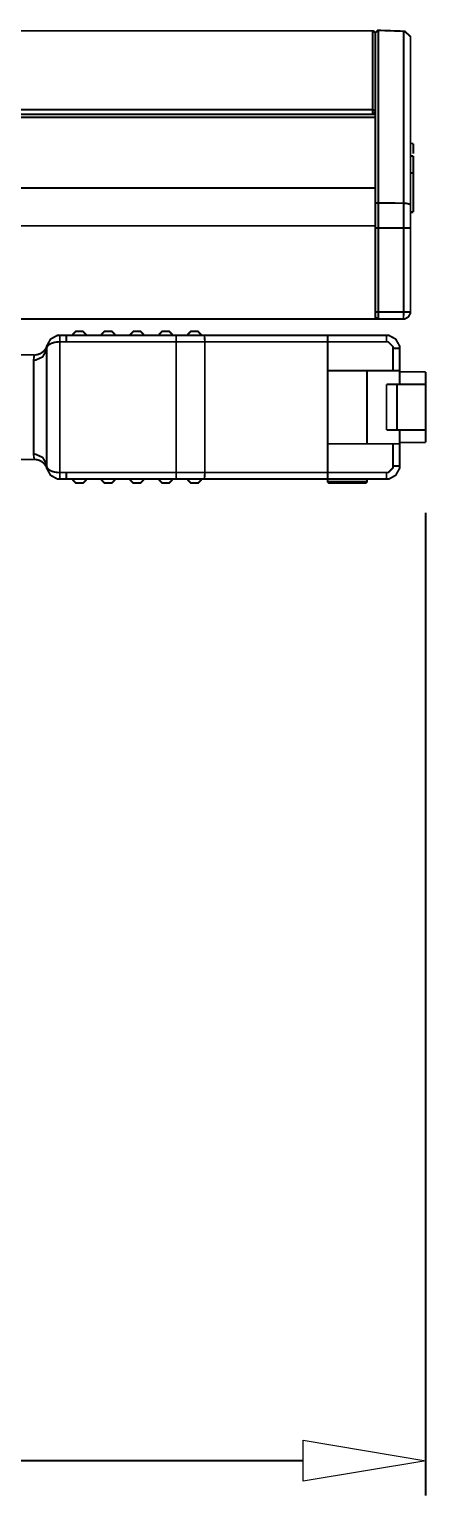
# Model space of a CAD drawing. Extents: x 0.54 to 10.46, y 0.74 to 7.76.
# Drawn here: x 6.964 to 7.557, y 3.815 to 6.004 of the extents above; entities that cross this region are included whole.
import ezdxf

# ---------------------------------------------------------------- set-up
doc = ezdxf.new("R2010")
doc.units = 0
doc.layers.get('0').update_dxf_attribs({"linetype": 'CONTINUOUS'})

msp = doc.modelspace()

# ---------------------------------------------------------------- linework, layer by layer
at = {"color": 0, "const_width": 0.00278}
for points in [[(7.47597, 6.00222), (1.20763, 6.00222)], [(7.48014, 5.99804), (7.48014, 5.99914), (7.477, 6.00222), (7.47597, 6.00222)], [(7.48443, 6.00299), (7.48383, 6.00304), (7.48014, 5.99957), (7.48014, 5.99897), (7.48014, 5.99897), (7.48014, 5.99886), (7.48014, 5.99886)], [(7.48014, 5.99886), (7.48014, 5.87761)], [(7.52235, 6.00168), (7.48443, 6.00299)], [(7.53244, 5.99121), (7.53244, 5.99387), (7.52376, 6.00163), (7.52235, 6.00168)], [(7.48014, 5.88183), (7.48014, 5.99804)], [(7.53244, 5.99121), (7.53244, 5.74192)], [(7.48014, 5.87765), (1.20345, 5.87765)], [(7.48014, 5.87315), (1.20345, 5.87315)], [(1.20763, 5.88465), (7.47597, 5.88465)], [(7.48014, 5.88183), (7.48004, 5.88232), (7.4764, 5.88476), (7.47597, 5.88465)], [(7.47597, 5.88015), (7.47597, 5.88465)], [(7.47597, 5.87765), (7.477, 5.87765), (7.48014, 5.88081), (7.48014, 5.88183)], [(7.47597, 5.87765), (7.47597, 5.88015)], [(7.48014, 5.87315), (7.48014, 5.87761)], [(7.48014, 5.87315), (7.48014, 5.76758)], [(7.53244, 5.83404), (7.53663, 5.83404)], [(7.53663, 5.83404), (7.53663, 5.81874)], [(7.53244, 5.8156), (7.53663, 5.8156)], [(7.53244, 5.81538), (7.53663, 5.81538)], [(7.53663, 5.79004), (7.53663, 5.81532)], [(7.53244, 5.79004), (7.53663, 5.79004)], [(7.53663, 5.73188), (7.53663, 5.79004)], [(7.48014, 5.76758), (4.70036, 5.76758)], [(7.48014, 5.76758), (7.48014, 5.71126)], [(7.48426, 5.74544), (7.48351, 5.74539), (7.48269, 5.74533), (7.48199, 5.74522), (7.48133, 5.74507), (7.48085, 5.7449), (7.48047, 5.74468), (7.48019, 5.74442), (7.48014, 5.74419)], [(7.48014, 5.74419), (7.48014, 5.70817)], [(7.48443, 5.74544), (7.48426, 5.74544)], [(7.48443, 5.74544), (7.48443, 5.70817)], [(7.52235, 5.74507), (7.48443, 5.74544)], [(7.52235, 5.70817), (7.52235, 5.74507)], [(7.52235, 5.74507), (7.52436, 5.74496), (7.52621, 5.74479), (7.528, 5.74447), (7.52951, 5.74408), (7.53076, 5.7436), (7.53168, 5.74311), (7.53228, 5.74251), (7.53244, 5.74192)], [(7.53244, 5.70817), (7.53244, 5.74192)], [(7.53244, 5.73188), (7.53663, 5.73188)], [(7.53244, 5.73167), (7.53663, 5.73167)], [(7.53244, 5.7315), (7.53663, 5.7315)], [(7.53244, 5.7315), (7.53663, 5.7315)], [(7.53663, 5.73167), (7.53663, 5.73188)], [(7.48014, 5.71126), (5.14111, 5.71126)], [(7.48014, 5.71126), (7.48014, 5.57215)], [(7.48426, 5.70817), (7.48014, 5.70817)], [(7.48426, 5.70817), (7.48443, 5.70817)], [(7.48443, 5.70817), (7.48443, 5.58263)], [(7.52235, 5.70817), (7.48443, 5.70817)], [(7.52235, 5.58263), (7.52235, 5.70817)], [(7.53244, 5.70817), (7.52235, 5.70817)], [(7.53244, 5.70817), (7.53244, 5.58263)], [(7.48014, 5.58263), (7.48014, 5.57633)], [(7.48014, 5.58263), (7.48443, 5.58263)], [(7.48443, 5.58263), (7.48443, 5.57525), (7.48438, 5.57503), (7.48438, 5.5734), (7.48438, 5.57335), (7.48438, 5.57319), (7.48438, 5.57319), (7.48438, 5.57297), (7.48438, 5.57292), (7.48432, 5.57275), (7.48432, 5.57275), (7.48432, 5.5726), (7.48432, 5.5726), (7.48432, 5.57243), (7.48432, 5.57243), (7.48432, 5.57243), (7.48432, 5.57226), (7.48432, 5.57226)], [(7.52235, 5.58263), (7.48443, 5.58263)], [(7.52197, 5.57215), (7.52203, 5.57303), (7.52235, 5.58176), (7.52235, 5.58263)], [(7.52197, 5.57215), (7.52382, 5.57215), (7.52935, 5.57525), (7.53244, 5.58078), (7.53244, 5.58263)], [(7.53244, 5.58263), (7.52235, 5.58263)], [(7.48014, 5.57215), (1.16162, 5.57215)], [(7.48014, 5.57633), (7.48014, 5.57531), (7.48324, 5.57215), (7.48432, 5.57215)], [(7.48426, 5.57215), (7.48014, 5.57215)], [(7.52197, 5.57215), (7.48426, 5.57215)], [(7.009, 5.5479), (7.00553, 5.5479), (6.99522, 5.54221), (6.98953, 5.5319), (6.98953, 5.52843)], [(7.009, 5.53819), (7.009, 5.5479)], [(7.009, 5.5479), (7.01878, 5.5479)], [(7.01878, 5.5479), (7.01878, 5.53819)], [(7.01878, 5.5479), (7.18267, 5.5479)], [(7.0344, 5.55376), (7.03293, 5.55376), (7.02854, 5.54937), (7.02854, 5.5479)], [(7.04221, 5.55376), (7.0344, 5.55376)], [(7.04807, 5.5479), (7.04807, 5.54937), (7.04368, 5.55376), (7.04221, 5.55376)], [(7.07731, 5.55376), (7.07585, 5.55376), (7.07146, 5.54937), (7.07146, 5.5479)], [(7.08513, 5.55376), (7.07731, 5.55376)], [(7.09099, 5.5479), (7.09099, 5.54937), (7.08658, 5.55376), (7.08513, 5.55376)], [(7.12022, 5.55376), (7.11876, 5.55376), (7.11436, 5.54937), (7.11436, 5.5479)], [(7.12804, 5.55376), (7.12022, 5.55376)], [(7.1339, 5.5479), (7.1339, 5.54937), (7.1295, 5.55376), (7.12804, 5.55376)], [(7.16314, 5.55376), (7.16168, 5.55376), (7.15728, 5.54937), (7.15728, 5.5479)], [(7.17096, 5.55376), (7.16314, 5.55376)], [(7.17681, 5.5479), (7.17681, 5.54937), (7.17242, 5.55376), (7.17096, 5.55376)], [(7.18267, 5.5479), (7.18267, 5.53819)], [(7.18267, 5.5479), (7.22478, 5.5479)], [(7.20606, 5.55376), (7.20458, 5.55376), (7.20019, 5.54937), (7.20019, 5.5479)], [(7.21386, 5.55376), (7.20606, 5.55376)], [(7.21972, 5.5479), (7.21972, 5.54937), (7.21533, 5.55376), (7.21386, 5.55376)], [(7.22553, 5.53819), (7.22558, 5.53901), (7.22493, 5.54715), (7.22478, 5.5479)], [(7.22478, 5.5479), (7.40896, 5.5479)], [(7.40896, 5.53819), (7.40896, 5.5479)], [(7.40896, 5.5479), (7.49675, 5.5479)], [(7.49675, 5.53819), (7.49675, 5.5479)], [(7.51628, 5.52843), (7.51628, 5.5319), (7.51053, 5.54221), (7.50017, 5.5479), (7.49675, 5.5479)], [(6.97119, 5.51867), (6.84201, 5.51867)], [(6.97, 5.51085), (6.97254, 5.51074), (6.98335, 5.51563), (6.98936, 5.52588), (6.98953, 5.52843)], [(6.9899, 5.53244), (6.9899, 5.53244), (6.98986, 5.53228), (6.98986, 5.53228), (6.98981, 5.53228), (6.98981, 5.53212), (6.98981, 5.53212), (6.98975, 5.53212), (6.98975, 5.53196), (6.98975, 5.53196), (6.98969, 5.53196), (6.98964, 5.53163), (6.98964, 5.53163), (6.98953, 5.53131), (6.98947, 5.53108), (6.98936, 5.53093), (6.98931, 5.53076), (6.98921, 5.53054), (6.98915, 5.53039), (6.98904, 5.53022), (6.98893, 5.52989), (6.98882, 5.52968), (6.98876, 5.52951), (6.98856, 5.52919), (6.9885, 5.52903), (6.98839, 5.52886), (6.98828, 5.52865), (6.98822, 5.52849), (6.98779, 5.52783), (6.98774, 5.52767), (6.98763, 5.5275), (6.98736, 5.52724), (6.98731, 5.52701), (6.98719, 5.52692), (6.98708, 5.52675), (6.98693, 5.52658), (6.9866, 5.5261), (6.98633, 5.52582), (6.98611, 5.5255), (6.98583, 5.52522), (6.98574, 5.52507), (6.98557, 5.52496), (6.98546, 5.52479), (6.98492, 5.52425), (6.98481, 5.52408), (6.98449, 5.52387), (6.98438, 5.52371), (6.98406, 5.52349), (6.98394, 5.52333), (6.98378, 5.52322), (6.98351, 5.52294), (6.98286, 5.52251), (6.98275, 5.5224), (6.98096, 5.52121), (6.98079, 5.52115), (6.98063, 5.52106), (6.98008, 5.52078), (6.97993, 5.52067), (6.97976, 5.52061), (6.9796, 5.52051), (6.97939, 5.52046), (6.97922, 5.5204), (6.97906, 5.52029), (6.97889, 5.52024), (6.97868, 5.52013), (6.97835, 5.52001), (6.97819, 5.51992), (6.97797, 5.51986), (6.97765, 5.51975), (6.97743, 5.51969), (6.97726, 5.51958), (6.97706, 5.51953), (6.97672, 5.51942), (6.97651, 5.51942), (6.97618, 5.51932), (6.97597, 5.51926), (6.97581, 5.51921), (6.97558, 5.51915), (6.97542, 5.51915), (6.97521, 5.5191), (6.97504, 5.51904), (6.97483, 5.51899), (6.97467, 5.51893), (6.97444, 5.51893), (6.97428, 5.51888), (6.97407, 5.51882), (6.9739, 5.51882), (6.97368, 5.51878), (6.97331, 5.51878), (6.97314, 5.51872), (6.97293, 5.51872), (6.97276, 5.51867), (6.9714, 5.51867), (6.97119, 5.51872)], [(7.009, 5.53819), (7.00526, 5.53797), (7.00157, 5.53743), (6.99821, 5.53651), (6.99522, 5.53532), (6.99278, 5.53386), (6.991, 5.53217), (6.9899, 5.53033), (6.98953, 5.52843)], [(6.98953, 5.35286), (6.98953, 5.52843)], [(7.009, 5.53819), (7.01878, 5.53819)], [(7.009, 5.53819), (7.009, 5.3431)], [(7.01878, 5.53819), (7.18267, 5.53819)], [(7.18267, 5.53819), (7.18267, 5.3431)], [(7.18267, 5.53819), (7.22553, 5.53819)], [(7.22553, 5.53819), (7.22553, 5.3431)], [(7.22553, 5.53819), (7.40896, 5.53819)], [(7.40896, 5.3431), (7.40896, 5.53819)], [(7.40896, 5.53819), (7.49675, 5.53819)], [(7.50651, 5.52843), (7.50651, 5.53087), (7.49918, 5.53819), (7.49675, 5.53819)], [(7.50651, 5.49522), (7.50651, 5.52843)], [(7.50651, 5.52843), (7.51628, 5.52843)], [(7.51628, 5.49522), (7.51628, 5.52843)], [(6.97, 5.37039), (6.97, 5.51085)], [(7.40896, 5.49522), (7.50651, 5.49522)], [(7.4675, 5.49522), (7.4675, 5.38601)], [(7.50651, 5.49522), (7.51628, 5.49522)], [(7.51628, 5.47478), (7.51628, 5.49528)], [(7.49675, 5.47478), (7.49675, 5.40653)], [(7.49675, 5.47478), (7.51237, 5.47478)], [(7.51237, 5.47478), (7.51237, 5.40653)], [(7.51237, 5.47478), (7.55528, 5.47478)], [(7.55528, 5.49333), (7.51628, 5.49333)], [(7.55528, 5.49333), (7.55528, 5.47478)], [(7.55528, 5.47478), (7.55528, 5.40653)], [(7.50651, 5.38601), (7.40896, 5.38601)], [(7.49675, 5.40653), (7.51237, 5.40653)], [(7.50651, 5.35286), (7.50651, 5.38601)], [(7.51628, 5.38601), (7.50651, 5.38601)], [(7.51237, 5.40653), (7.55528, 5.40653)], [(7.51628, 5.38601), (7.51628, 5.40647)], [(7.55528, 5.38797), (7.51628, 5.38797)], [(7.51628, 5.35286), (7.51628, 5.38601)], [(7.55528, 5.40653), (7.55528, 5.38797)], [(6.98953, 5.35286), (6.98936, 5.35542), (6.9834, 5.36567), (6.9726, 5.37056), (6.97006, 5.37039)], [(6.82107, 5.36296), (6.97119, 5.36257)], [(6.97119, 5.36253), (6.97331, 5.36253), (6.97342, 5.36247), (6.97379, 5.36247), (6.9739, 5.36242), (6.97412, 5.36242), (6.97424, 5.36236), (6.97439, 5.36236), (6.97456, 5.36231), (6.97472, 5.36231), (6.97488, 5.36225), (6.97504, 5.36225), (6.97521, 5.36219), (6.97537, 5.36219), (6.97553, 5.36214), (6.97564, 5.36208), (6.97586, 5.36203), (6.97597, 5.36203), (6.97661, 5.36182), (6.97678, 5.36182), (6.97689, 5.36176), (6.97786, 5.36143), (6.97797, 5.36139), (6.97831, 5.36128), (6.9784, 5.36122), (6.97889, 5.36106), (6.979, 5.361), (6.97917, 5.36094), (6.97933, 5.36083), (6.97949, 5.36079), (6.9796, 5.36074), (6.97976, 5.36062), (6.97993, 5.36057), (6.98004, 5.36051), (6.98019, 5.36046), (6.98031, 5.36035), (6.98047, 5.36029), (6.98063, 5.36019), (6.98074, 5.36014), (6.9809, 5.36003), (6.98107, 5.35997), (6.98118, 5.35986), (6.98133, 5.35981), (6.98144, 5.35969), (6.98161, 5.35965), (6.98172, 5.35954), (6.98188, 5.35949), (6.98199, 5.35938), (6.98199, 5.35938), (6.98226, 5.35921), (6.98226, 5.35921), (6.98226, 5.35921), (6.98253, 5.359), (6.98253, 5.359), (6.98281, 5.35883), (6.98281, 5.35883), (6.98307, 5.35861), (6.98307, 5.35861), (6.98307, 5.35861), (6.98329, 5.35846), (6.98329, 5.35846), (6.98329, 5.35846), (6.98356, 5.35824), (6.98356, 5.35824), (6.98378, 5.35801), (6.98378, 5.35801), (6.98406, 5.35781), (6.98406, 5.35781), (6.98406, 5.35781), (6.98426, 5.35758), (6.98426, 5.35758), (6.98454, 5.35736), (6.98454, 5.35736), (6.98475, 5.35715), (6.98475, 5.35715), (6.98475, 5.35715), (6.98497, 5.35693), (6.98497, 5.35693), (6.98497, 5.35693), (6.98525, 5.35672), (6.98525, 5.35672), (6.98546, 5.3565), (6.98546, 5.3565), (6.98568, 5.35622), (6.98568, 5.35622), (6.98568, 5.35622), (6.98589, 5.35601), (6.98589, 5.35601), (6.98611, 5.35574), (6.98611, 5.35574), (6.98633, 5.35553), (6.98633, 5.35553), (6.98633, 5.35553), (6.98649, 5.35525), (6.98649, 5.35525), (6.98649, 5.35525), (6.98671, 5.35499), (6.98671, 5.35499), (6.98671, 5.35499), (6.98693, 5.35476), (6.98693, 5.35476), (6.98693, 5.35476), (6.98708, 5.35449), (6.98708, 5.35449), (6.98725, 5.35422), (6.98725, 5.35422), (6.98747, 5.35394), (6.98747, 5.35394), (6.98747, 5.35394), (6.98763, 5.35368), (6.98763, 5.35368), (6.98774, 5.35357), (6.98779, 5.3534), (6.9879, 5.35331), (6.98796, 5.35314), (6.98807, 5.35303), (6.98812, 5.35286), (6.98822, 5.35275), (6.98828, 5.3526), (6.98839, 5.35243), (6.98844, 5.35232), (6.9885, 5.35215), (6.98861, 5.352), (6.98867, 5.35189), (6.98876, 5.35172), (6.98882, 5.35161), (6.98893, 5.35129), (6.98904, 5.35118), (6.98921, 5.35069), (6.98931, 5.35058), (6.98947, 5.3501), (6.98953, 5.34999), (6.98969, 5.3495), (6.98969, 5.3495), (6.98975, 5.34928), (6.98975, 5.34928), (6.98975, 5.34928), (6.98981, 5.34918), (6.98981, 5.34918)], [(6.98953, 5.35286), (6.9899, 5.35097), (6.991, 5.34912), (6.99278, 5.34744), (6.99522, 5.34592), (6.99821, 5.34472), (7.00157, 5.34381), (7.00526, 5.34326), (7.009, 5.3431)], [(6.98953, 5.35286), (6.98953, 5.34944), (6.99522, 5.33908), (7.00553, 5.33333), (7.009, 5.33333)], [(6.98981, 5.34912), (6.98981, 5.34912), (6.98986, 5.34901), (6.98986, 5.34901), (6.98986, 5.34901), (6.9899, 5.34885), (6.9899, 5.34885)], [(7.009, 5.3431), (7.01878, 5.3431)], [(7.009, 5.33333), (7.009, 5.3431)], [(7.01878, 5.3431), (7.18267, 5.3431)], [(7.01878, 5.3431), (7.01878, 5.33333)], [(7.18267, 5.3431), (7.22553, 5.3431)], [(7.18267, 5.3431), (7.18267, 5.33333)], [(7.22478, 5.33333), (7.22493, 5.33415), (7.22558, 5.34229), (7.22553, 5.3431)], [(7.22553, 5.3431), (7.40896, 5.3431)], [(7.40896, 5.33333), (7.40896, 5.3431)], [(7.40896, 5.3431), (7.49675, 5.3431)], [(7.49675, 5.3431), (7.49918, 5.3431), (7.50651, 5.35042), (7.50651, 5.35286)], [(7.49675, 5.33333), (7.50017, 5.33333), (7.51053, 5.33908), (7.51628, 5.34944), (7.51628, 5.35286)], [(7.49675, 5.3431), (7.49675, 5.33333)], [(7.50651, 5.35286), (7.51628, 5.35286)], [(7.01878, 5.33333), (7.00906, 5.33333)], [(7.01878, 5.33333), (7.18267, 5.33333)], [(7.02854, 5.33333), (7.02854, 5.33187), (7.03293, 5.32747), (7.0344, 5.32747)], [(7.04221, 5.32747), (7.0344, 5.32747)], [(7.04221, 5.32747), (7.04368, 5.32747), (7.04807, 5.33187), (7.04807, 5.33333)], [(7.07146, 5.33333), (7.07146, 5.33187), (7.07585, 5.32747), (7.07731, 5.32747)], [(7.08513, 5.32747), (7.07731, 5.32747)], [(7.08513, 5.32747), (7.08658, 5.32747), (7.09099, 5.33187), (7.09099, 5.33333)], [(7.11436, 5.33333), (7.11436, 5.33187), (7.11876, 5.32747), (7.12022, 5.32747)], [(7.12804, 5.32747), (7.12022, 5.32747)], [(7.12804, 5.32747), (7.1295, 5.32747), (7.1339, 5.33187), (7.1339, 5.33333)], [(7.15733, 5.33333), (7.15733, 5.33187), (7.16168, 5.32747), (7.16314, 5.32747)], [(7.17096, 5.32747), (7.16314, 5.32747)], [(7.17096, 5.32747), (7.17242, 5.32747), (7.17681, 5.33187), (7.17681, 5.33333)], [(7.18267, 5.33333), (7.22478, 5.33333)], [(7.20019, 5.33333), (7.20019, 5.33187), (7.20458, 5.32747), (7.20606, 5.32747)], [(7.21386, 5.32747), (7.20606, 5.32747)], [(7.21386, 5.32747), (7.21533, 5.32747), (7.21972, 5.33187), (7.21972, 5.33333)], [(7.22478, 5.33333), (7.40896, 5.33333)], [(7.40896, 5.33333), (7.49675, 5.33333)], [(7.40896, 5.32943), (7.40896, 5.33333)], [(7.40896, 5.32943), (7.4675, 5.32943)], [(7.40896, 5.32943), (7.40896, 5.32894), (7.41043, 5.32747), (7.41092, 5.32747)], [(7.41092, 5.32747), (7.46556, 5.32747)], [(7.41092, 5.32747), (7.46556, 5.32747)], [(7.46556, 5.32747), (7.46604, 5.32747), (7.4675, 5.32894), (7.4675, 5.32943)], [(7.4675, 5.33333), (7.4675, 5.32943)]]:
    msp.add_lwpolyline(points, dxfattribs=at)
at = {"color": 250, "const_width": 0.00278}
for points in [[(7.47597, 5.88465), (7.47597, 6.00222)], [(7.48443, 5.74544), (7.48443, 6.00299)], [(7.52235, 6.00168), (7.52235, 5.74501)], [(6.97, 5.51085), (6.97006, 5.51124), (6.97006, 5.51156), (6.97011, 5.51188), (6.97011, 5.51221), (6.97017, 5.51258), (6.97017, 5.51292), (6.97021, 5.51324), (6.97021, 5.51357), (6.97026, 5.51383), (6.97026, 5.51417), (6.97032, 5.51449), (6.97032, 5.51476), (6.97038, 5.51503), (6.97043, 5.51535), (6.97049, 5.51557), (6.97049, 5.51585), (6.97054, 5.51611), (6.97071, 5.51676), (6.97076, 5.51693), (6.97081, 5.51714), (6.97086, 5.51731), (6.97086, 5.51747), (6.97092, 5.51764), (6.97092, 5.51768), (6.97103, 5.51785), (6.97103, 5.51785), (6.97103, 5.5179), (6.97108, 5.51807), (6.97108, 5.51807), (6.97108, 5.51812), (6.97114, 5.51824), (6.97114, 5.51824), (6.97114, 5.51824), (6.97114, 5.51833), (6.97114, 5.51833)], [(6.97119, 5.36279), (6.97114, 5.36285), (6.97114, 5.36296), (6.97114, 5.36296), (6.97108, 5.36301), (6.97108, 5.36317), (6.97108, 5.36317), (6.97103, 5.36322), (6.97103, 5.36339), (6.97103, 5.36339), (6.97097, 5.36344), (6.97092, 5.36367), (6.97092, 5.36367), (6.97092, 5.36382), (6.97086, 5.36393), (6.97081, 5.3641), (6.97081, 5.36426), (6.97065, 5.36475), (6.97065, 5.3649), (6.9706, 5.36513), (6.97054, 5.36529), (6.97049, 5.3655), (6.97043, 5.36567), (6.97043, 5.36589), (6.97032, 5.36632), (6.97032, 5.36654), (6.97026, 5.36681), (6.97026, 5.36703), (6.97021, 5.36729), (6.97021, 5.36751), (6.97017, 5.36778), (6.97017, 5.36838), (6.97011, 5.36865), (6.97011, 5.36919), (6.97006, 5.36951), (6.97006, 5.37011), (6.97, 5.37039)]]:
    msp.add_lwpolyline(points, dxfattribs=at)
at = {"color": 0, "const_width": 0.00278}
for points in [[(7.55528, 5.38797), (7.55528, 5.38797)], [(7.55528, 3.86854), (7.55528, 3.86854)]]:
    msp.add_lwpolyline(points, close=True, dxfattribs=at)
at = {"color": 9, "const_width": 0.00278}
for points in [[(7.55528, 5.28336), (7.55528, 3.81625)], [(1.26226, 3.86854), (7.37224, 3.86854)]]:
    msp.add_lwpolyline(points, dxfattribs=at)
at = {"color": 9}
msp.add_lwpolyline([(7.37218, 3.89903), (7.55528, 3.86854), (7.37218, 3.83806), (7.37218, 3.89903)], close=True, dxfattribs=at)

doc.saveas('drawing.dxf')
